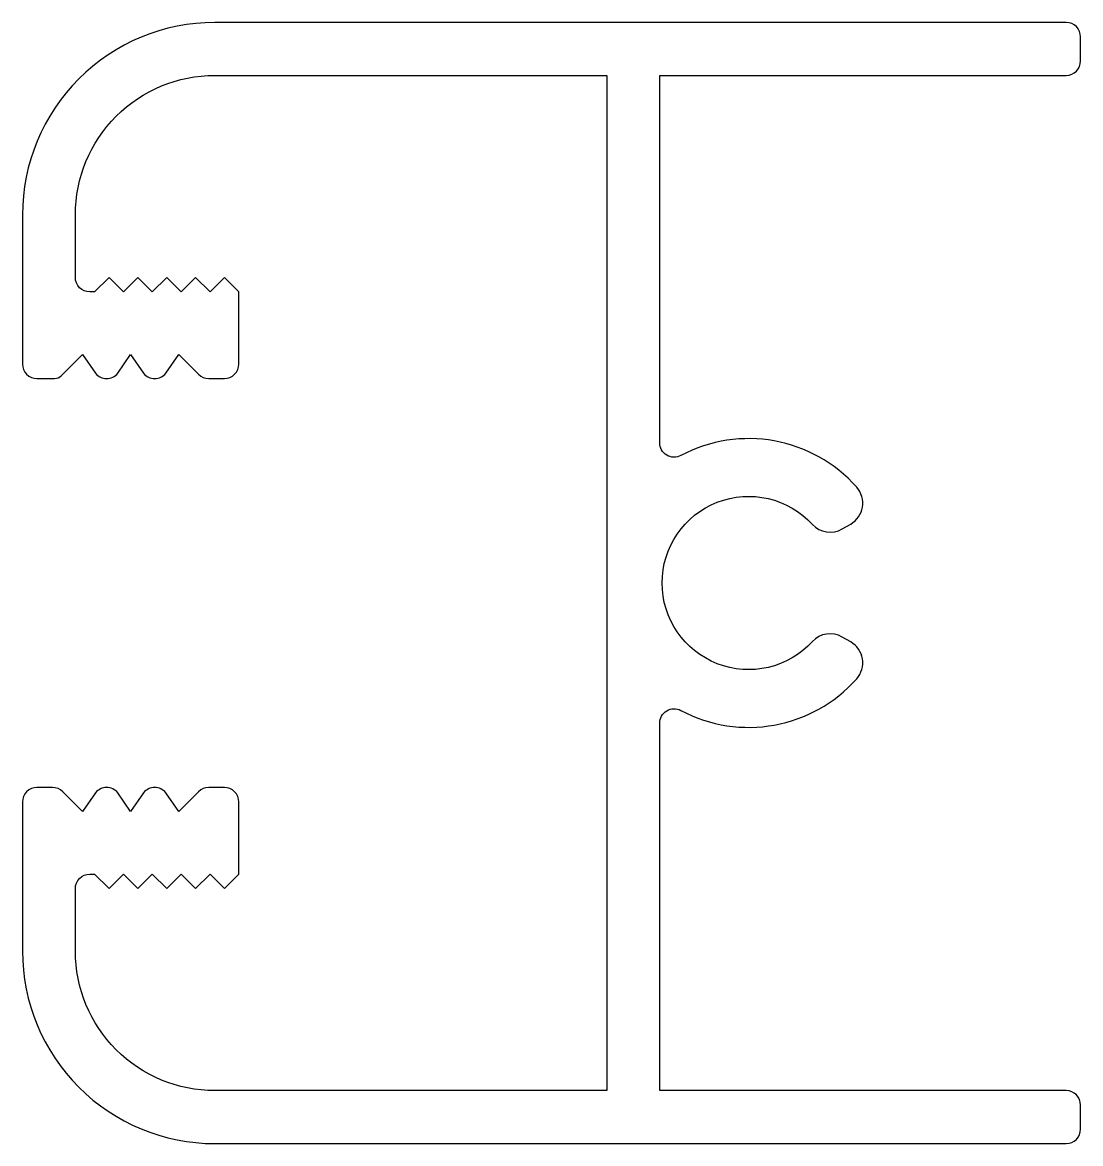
# Model space of a CAD drawing. Extents: x 581.4 to 603.4, y 566.9 to 590.2.
import ezdxf

# ---------------------------------------------------------------- set-up
doc = ezdxf.new("R2010")
doc.units = 0
doc.layers.get('0').update_dxf_attribs({"linetype": 'CONTINUOUS'})

msp = doc.modelspace()

# ---------------------------------------------------------------- linework, layer by layer
at = {"color": 0}
msp.add_lwpolyline([(583.694, 583.34), (583.961, 582.951, 0.476034), (584.426, 582.951), (584.694, 583.34), (585.106, 582.928, 0.198912), (585.318, 582.84), (585.644, 582.84, 0.414214), (585.944, 583.14), (585.944, 584.64), (585.644, 584.94), (585.344, 584.64), (585.044, 584.94), (584.744, 584.64), (584.444, 584.94), (584.144, 584.64), (583.844, 584.94), (583.544, 584.64), (583.244, 584.94), (582.944, 584.64), (582.844, 584.64, -0.414214), (582.544, 584.94), (582.544, 586.24, -0.414214), (585.444, 589.14), (593.594, 589.14), (593.594, 568.04), (585.444, 568.04, -0.414214), (582.544, 570.94), (582.544, 572.24, -0.414214), (582.844, 572.54), (582.944, 572.54), (583.244, 572.24), (583.544, 572.54), (583.844, 572.24), (584.144, 572.54), (584.444, 572.24), (584.744, 572.54), (585.044, 572.24), (585.344, 572.54), (585.644, 572.24), (585.944, 572.54), (585.944, 574.04, 0.414214), (585.644, 574.34), (585.318, 574.34, 0.198912), (585.106, 574.252), (584.694, 573.84), (584.426, 574.229, 0.476034), (583.961, 574.229), (583.694, 573.84), (583.426, 574.229, 0.476039), (582.961, 574.229), (582.694, 573.84), (582.281, 574.252, 0.198912), (582.069, 574.34), (581.744, 574.34, 0.414214), (581.444, 574.04), (581.444, 570.94, 0.414214), (585.444, 566.94), (603.144, 566.94, 0.414214), (603.444, 567.24), (603.444, 567.74, 0.414214), (603.144, 568.04), (594.694, 568.04), (594.694, 575.677, -0.565857), (595.134, 575.942, 0.346661), (598.789, 576.601, 0.474498), (598.665, 577.366), (598.488, 577.468, 0.351391), (597.869, 577.373, -2.56779), (597.869, 579.808, 0.351391), (598.488, 579.713), (598.665, 579.815, 0.474498), (598.789, 580.58, 0.346661), (595.134, 581.239, -0.565857), (594.694, 581.504), (594.694, 589.14), (603.144, 589.14, 0.414214), (603.444, 589.44), (603.444, 589.94, 0.414214), (603.144, 590.24), (585.444, 590.24, 0.414214), (581.444, 586.24), (581.444, 583.14, 0.414214), (581.744, 582.84), (582.111, 582.84, 0.198912), (582.252, 582.899), (582.694, 583.34), (582.961, 582.951, 0.476039), (583.426, 582.951)], format="xyb", close=True, dxfattribs=at)

doc.saveas('drawing.dxf')
